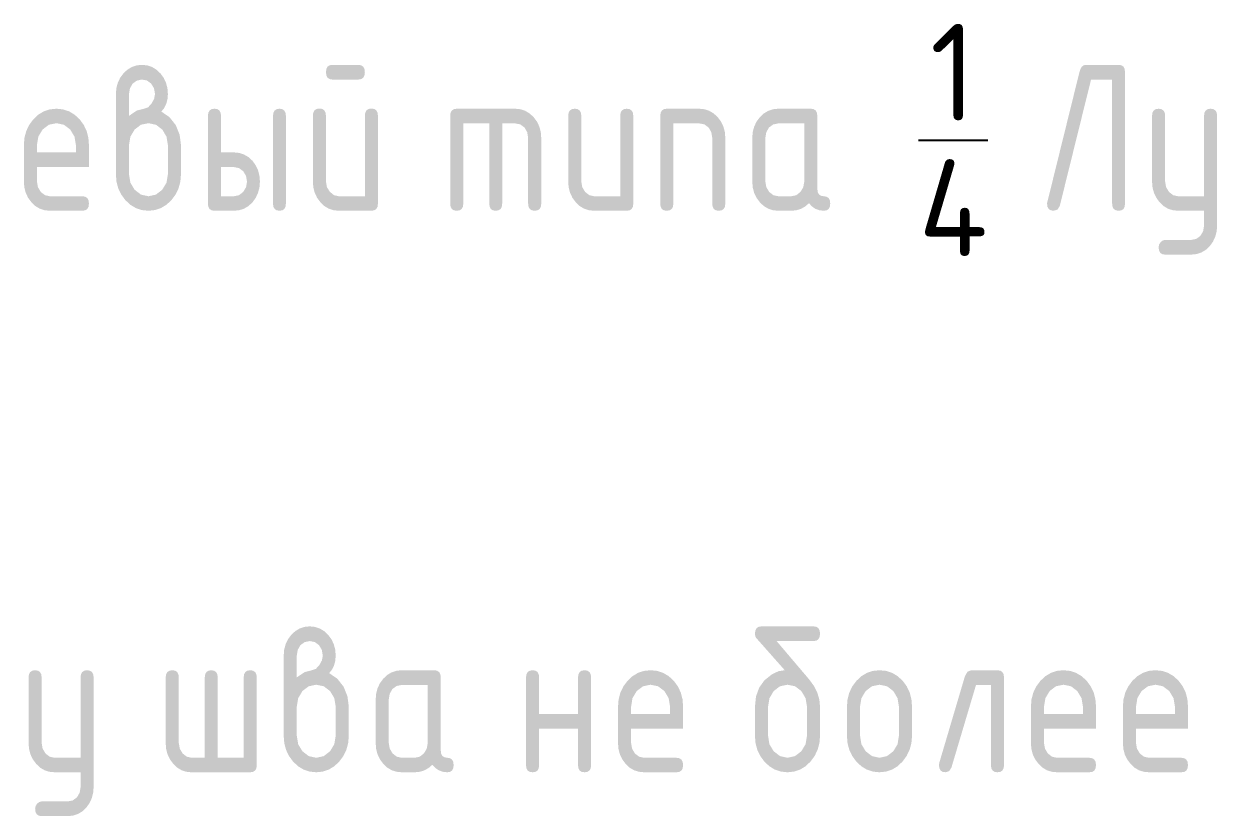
# Model space of a CAD drawing. Header units: millimetres. Extents: x 0 to 1189, y 0 to 841.
# Drawn here: x 1123.62 to 1148.37, y 104.36 to 120.8 of the extents above; entities that cross this region are included whole.
import ezdxf

# ---------------------------------------------------------------- set-up
doc = ezdxf.new("R2010")
doc.units = ezdxf.units.MM

msp = doc.modelspace()

# ---------------------------------------------------------------- hatches: boundary and pattern name
h = msp.add_hatch(color=7)
h.paths.add_polyline_path([(1125.799663, 118.887966), (1125.963237, 118.998692), (1126.112754, 119.036243), (1126.194058, 119.063735), (1126.267094, 119.142077), (1126.32132, 119.241571), (1126.338752, 119.341065), (1126.318908, 119.458612), (1126.259377, 119.557142), (1126.17194, 119.621427), (1126.067554, 119.641478), (1125.962685, 119.619773), (1125.87518, 119.557142), (1125.819025, 119.458612), (1125.799663, 119.341065)])
h.paths.add_polyline_path([(1126.470492, 118.976712), (1126.637786, 118.862679), (1126.7687, 118.697797), (1126.850142, 118.498119), (1126.877841, 118.282732), (1126.877841, 117.673088), (1126.865111, 117.522511), (1126.827267, 117.382528), (1126.764824, 117.254431), (1126.678301, 117.139511), (1126.575843, 117.042825), (1126.461811, 116.974147), (1126.337236, 116.933167), (1126.203153, 116.919577), (1126.067313, 116.933167), (1125.942428, 116.974147), (1125.828292, 117.042825), (1125.724698, 117.139511), (1125.63814, 117.256292), (1125.576697, 117.384182), (1125.540058, 117.523131), (1125.527914, 117.673088), (1125.527914, 119.341065), (1125.537836, 119.463228), (1125.567602, 119.575883), (1125.617211, 119.679029), (1125.686664, 119.772667), (1125.769355, 119.848166), (1125.859953, 119.902478), (1125.959128, 119.935293), (1126.067554, 119.9463), (1126.176264, 119.935232), (1126.276602, 119.901996), (1126.368466, 119.846538), (1126.451751, 119.768808), (1126.518974, 119.677401), (1126.567437, 119.575401), (1126.596781, 119.463168), (1126.606643, 119.341065), (1126.598159, 119.232278), (1126.572674, 119.135117), (1126.530136, 119.049843)])
h.paths.add_polyline_path([(1126.606643, 117.677498), (1126.606643, 118.282732), (1126.577773, 118.456296), (1126.489785, 118.604642), (1126.359078, 118.703516), (1126.203153, 118.735831), (1126.047228, 118.703516), (1125.916521, 118.604642), (1125.828327, 118.456296), (1125.799663, 118.282732), (1125.799663, 117.677498), (1125.828327, 117.500626), (1125.916521, 117.355588), (1126.047228, 117.254509), (1126.203153, 117.219989), (1126.359078, 117.254509), (1126.489785, 117.355588), (1126.577773, 117.502073)])
h = msp.add_hatch(color=7)
h.paths.add_polyline_path([(1130.963494, 118.887966), (1130.963494, 117.067853), (1130.95501, 117.001665), (1130.929525, 116.955474), (1130.886987, 116.928405), (1130.827343, 116.919577), (1130.153207, 116.919577), (1130.044239, 116.930041), (1129.944159, 116.961951), (1129.85338, 117.016082), (1129.772317, 117.093209), (1129.702864, 117.186847), (1129.653255, 117.289993), (1129.623489, 117.402648), (1129.613567, 117.524811), (1129.613567, 118.887966), (1129.622051, 118.954844), (1129.647536, 119.00255), (1129.690074, 119.031136), (1129.749717, 119.040653), (1129.809042, 119.031136), (1129.851417, 119.00255), (1129.876841, 118.954844), (1129.885316, 118.887966), (1129.885316, 117.524811), (1129.90516, 117.409676), (1129.964691, 117.313144), (1130.051715, 117.242795), (1130.153207, 117.219989), (1130.692296, 117.219989), (1130.692296, 118.887966), (1130.700762, 118.954844), (1130.726126, 119.00255), (1130.768337, 119.031136), (1130.827343, 119.040653), (1130.886987, 119.031136), (1130.929525, 119.00255), (1130.95501, 118.954844)])
h.paths.add_polyline_path([(1130.556145, 119.641478), (1130.017057, 119.641478), (1129.959963, 119.650995), (1129.918734, 119.67958), (1129.893731, 119.727286), (1129.885316, 119.794164), (1129.893731, 119.860723), (1129.918734, 119.908266), (1129.959963, 119.936791), (1130.017057, 119.9463), (1130.556145, 119.9463), (1130.615789, 119.936791), (1130.658327, 119.908266), (1130.683812, 119.860723), (1130.692296, 119.794164), (1130.683812, 119.727286), (1130.658327, 119.67958), (1130.615789, 119.650995)])
h = msp.add_hatch(color=7)
h.dxf.hatch_style = 2
h.paths.add_polyline_path([(1145.650177, 119.9463), (1146.328723, 119.9463), (1146.38605, 119.936791), (1146.427253, 119.908266), (1146.452126, 119.860723), (1146.460464, 119.794164), (1146.460464, 117.067853), (1146.452126, 117.001665), (1146.427253, 116.955474), (1146.38605, 116.928405), (1146.328723, 116.919577), (1146.269399, 116.928405), (1146.227024, 116.955474), (1146.201599, 117.001665), (1146.193124, 117.067853), (1146.193124, 119.641478), (1145.75601, 119.641478), (1145.10723, 117.021), (1145.061686, 116.944864), (1144.979348, 116.919577), (1144.919705, 116.928405), (1144.877167, 116.955474), (1144.851681, 117.001665), (1144.843198, 117.067853), (1144.846092, 117.089006), (1144.854773, 117.122975), (1145.514578, 119.794164), (1145.535765, 119.860723), (1145.565428, 119.908266), (1145.603565, 119.936791)])
h = msp.add_hatch(color=7)
h.paths.add_polyline_path([(1124.294215, 118.735831), (1124.13829, 118.703516), (1124.007583, 118.604642), (1123.919389, 118.457743), (1123.890726, 118.282732), (1123.890726, 118.130045), (1124.697705, 118.130045), (1124.697705, 118.282732), (1124.668835, 118.457743), (1124.580847, 118.604642), (1124.45014, 118.703516)])
h.paths.add_polyline_path([(1123.890726, 117.825774), (1123.890726, 117.524811), (1123.91057, 117.409194), (1123.970101, 117.309286), (1124.057124, 117.242313), (1124.158616, 117.219989), (1124.832753, 117.219989), (1124.892396, 117.21048), (1124.934934, 117.181955), (1124.960419, 117.134413), (1124.968903, 117.067853), (1124.960419, 117.001665), (1124.934934, 116.955474), (1124.892396, 116.928405), (1124.832753, 116.919577), (1124.158616, 116.919577), (1124.049648, 116.930041), (1123.949568, 116.961951), (1123.85879, 117.016082), (1123.777727, 117.093209), (1123.708274, 117.186227), (1123.658664, 117.28834), (1123.628899, 117.400787), (1123.618977, 117.524811), (1123.618977, 118.278322), (1123.631121, 118.430828), (1123.667759, 118.571086), (1123.729202, 118.699459), (1123.815761, 118.816308), (1123.919355, 118.912995), (1124.033491, 118.981673), (1124.158375, 119.022652), (1124.294215, 119.036243), (1124.429978, 119.022713), (1124.554733, 118.982155), (1124.668844, 118.914623), (1124.77267, 118.820167), (1124.859142, 118.703636), (1124.920396, 118.575427), (1124.956845, 118.435229), (1124.968903, 118.282732), (1124.968903, 117.825774)])
h = msp.add_hatch(color=7)
h.paths.add_polyline_path([(1128.51558, 117.524811), (1128.505719, 117.402648), (1128.476375, 117.289993), (1128.427911, 117.186847), (1128.360689, 117.093209), (1128.277404, 117.016082), (1128.18554, 116.961951), (1128.085202, 116.930041), (1127.976492, 116.919577), (1127.573002, 116.919577), (1127.513359, 116.928405), (1127.470821, 116.955474), (1127.445335, 117.001665), (1127.436852, 117.067853), (1127.436852, 118.887966), (1127.445335, 118.952295), (1127.470821, 118.998692), (1127.513359, 119.026795), (1127.573002, 119.036243), (1127.632327, 119.026795), (1127.674701, 118.998692), (1127.700126, 118.952295), (1127.708601, 118.887966), (1127.708601, 118.130045), (1127.976492, 118.130045), (1128.085202, 118.119047), (1128.18554, 118.086293), (1128.277404, 118.032144), (1128.360689, 117.956964), (1128.427911, 117.86324), (1128.476375, 117.759904), (1128.505719, 117.64706)])
h.paths.add_polyline_path([(1128.24769, 117.524811), (1128.227846, 117.642358), (1128.168315, 117.740887), (1128.080878, 117.804001), (1127.976492, 117.825774), (1127.708601, 117.825774), (1127.708601, 117.219989), (1127.976492, 117.219989), (1128.080878, 117.242313), (1128.168315, 117.309286), (1128.227846, 117.40754)])
h.paths.add_polyline_path([(1128.786778, 118.887966), (1128.795253, 118.952295), (1128.820678, 118.998692), (1128.863053, 119.026795), (1128.922377, 119.036243), (1128.979704, 119.026795), (1129.020907, 118.998692), (1129.04578, 118.952295), (1129.054118, 118.887966), (1129.054118, 117.067853), (1129.04578, 117.001665), (1129.020907, 116.955474), (1128.979704, 116.928405), (1128.922377, 116.919577), (1128.863053, 116.928405), (1128.820678, 116.955474), (1128.795253, 117.001665), (1128.786778, 117.067853)])
h = msp.add_hatch(color=7)
h.dxf.hatch_style = 2
h.paths.add_polyline_path([(1132.598268, 119.036243), (1133.812044, 119.036243), (1133.920383, 119.025159), (1134.01937, 118.992215), (1134.109778, 118.937877), (1134.192382, 118.86261), (1134.261836, 118.768973), (1134.311445, 118.665827), (1134.341211, 118.553172), (1134.351132, 118.431009), (1134.351132, 117.067853), (1134.342649, 117.001665), (1134.317164, 116.955474), (1134.274625, 116.928405), (1134.214982, 116.919577), (1134.155658, 116.928405), (1134.113283, 116.955474), (1134.087858, 117.001665), (1134.079383, 117.067853), (1134.079383, 118.431009), (1134.060022, 118.54828), (1134.003867, 118.646534), (1133.91643, 118.711302), (1133.812044, 118.731421), (1133.540846, 118.731421), (1133.540846, 117.067853), (1133.532362, 117.001665), (1133.506877, 116.955474), (1133.464339, 116.928405), (1133.404696, 116.919577), (1133.347602, 116.928405), (1133.306373, 116.955474), (1133.28137, 117.001665), (1133.272955, 117.067853), (1133.272955, 118.731421), (1132.733867, 118.731421), (1132.733867, 117.067853), (1132.725392, 117.001665), (1132.699967, 116.955474), (1132.657592, 116.928405), (1132.598268, 116.919577), (1132.538625, 116.928405), (1132.496086, 116.955474), (1132.470601, 117.001665), (1132.462118, 117.067853), (1132.462118, 118.887966), (1132.470601, 118.952295), (1132.496086, 118.998692), (1132.538625, 119.026795)])
h = msp.add_hatch(color=7)
h.dxf.hatch_style = 2
h.paths.add_polyline_path([(1136.260308, 118.887966), (1136.260308, 117.067853), (1136.251825, 117.001665), (1136.22634, 116.955474), (1136.183801, 116.928405), (1136.124158, 116.919577), (1135.450022, 116.919577), (1135.341054, 116.930041), (1135.240974, 116.961951), (1135.150195, 117.016082), (1135.069132, 117.093209), (1134.999679, 117.186227), (1134.95007, 117.28834), (1134.920304, 117.400787), (1134.910382, 117.524811), (1134.910382, 118.887966), (1134.918866, 118.952295), (1134.944351, 118.998692), (1134.986889, 119.026795), (1135.046532, 119.036243), (1135.105857, 119.026795), (1135.148232, 118.998692), (1135.173656, 118.952295), (1135.182131, 118.887966), (1135.182131, 117.524811), (1135.201975, 117.409194), (1135.261506, 117.309286), (1135.348529, 117.242313), (1135.450022, 117.219989), (1135.98911, 117.219989), (1135.98911, 118.887966), (1135.997577, 118.952295), (1136.022941, 118.998692), (1136.065152, 119.026795), (1136.124158, 119.036243), (1136.183801, 119.026795), (1136.22634, 118.998692), (1136.251825, 118.952295)])
h = msp.add_hatch(color=7)
h.dxf.hatch_style = 2
h.paths.add_polyline_path([(1136.81932, 117.067853), (1136.81932, 118.887966), (1136.827803, 118.952295), (1136.853288, 118.998692), (1136.895827, 119.026795), (1136.95547, 119.036243), (1137.630157, 119.036243), (1137.736878, 119.025159), (1137.836105, 118.992215), (1137.927581, 118.937877), (1138.011047, 118.86261), (1138.080182, 118.768973), (1138.129627, 118.665827), (1138.159333, 118.553172), (1138.169246, 118.431009), (1138.169246, 117.067853), (1138.160762, 117.001665), (1138.135277, 116.955474), (1138.092739, 116.928405), (1138.033096, 116.919577), (1137.97409, 116.928405), (1137.931879, 116.955474), (1137.906514, 117.001665), (1137.898048, 117.067853), (1137.898048, 118.431009), (1137.878687, 118.54828), (1137.822532, 118.646534), (1137.734819, 118.711302), (1137.630157, 118.731421), (1137.091069, 118.731421), (1137.091069, 117.067853), (1137.082594, 117.001665), (1137.057169, 116.955474), (1137.014795, 116.928405), (1136.95547, 116.919577), (1136.895827, 116.928405), (1136.853288, 116.955474), (1136.827803, 117.001665)])
h = msp.add_hatch(color=7)
h.paths.add_polyline_path([(1139.806986, 118.731421), (1139.267897, 118.731421), (1139.163029, 118.709648), (1139.075523, 118.646534), (1139.019368, 118.54828), (1139.000007, 118.431009), (1139.000007, 117.524811), (1139.01985, 117.409194), (1139.079382, 117.309286), (1139.166405, 117.242313), (1139.267897, 117.219989), (1139.539095, 117.219989), (1139.641759, 117.242313), (1139.72706, 117.309286), (1139.787073, 117.40754), (1139.806986, 117.524811)])
h.paths.add_polyline_path([(1140.345523, 117.067853), (1140.337186, 117.001665), (1140.312312, 116.955474), (1140.271109, 116.928405), (1140.213783, 116.919577), (1140.122677, 116.929154), (1140.040977, 116.958162), (1139.968371, 117.007013), (1139.904551, 117.076122), (1139.824814, 117.007013), (1139.737533, 116.958162), (1139.642396, 116.929154), (1139.539095, 116.919577), (1139.267897, 116.919577), (1139.158929, 116.930041), (1139.058849, 116.961951), (1138.968071, 117.016082), (1138.887007, 117.093209), (1138.817554, 117.186227), (1138.767945, 117.28834), (1138.738179, 117.400787), (1138.728257, 117.524811), (1138.728257, 118.431009), (1138.738179, 118.553172), (1138.767945, 118.665827), (1138.817554, 118.768973), (1138.887007, 118.86261), (1138.968071, 118.937877), (1139.058849, 118.992215), (1139.158929, 119.025159), (1139.267897, 119.036243), (1139.942033, 119.036243), (1140.001677, 119.026795), (1140.044215, 118.998692), (1140.0697, 118.952295), (1140.078184, 118.887966), (1140.078184, 117.372675), (1140.086659, 117.305798), (1140.112083, 117.258092), (1140.154458, 117.229506), (1140.213783, 117.219989), (1140.271109, 117.21048), (1140.312312, 117.181955), (1140.337186, 117.134413)])
h = msp.add_hatch(color=7)
h.dxf.hatch_style = 2
h.paths.add_polyline_path([(1148.099833, 116.610345), (1148.099833, 116.919577), (1147.560744, 116.919577), (1147.451776, 116.930041), (1147.351696, 116.961951), (1147.260918, 117.016082), (1147.179855, 117.093209), (1147.110401, 117.186847), (1147.060792, 117.289993), (1147.031026, 117.402648), (1147.021105, 117.524811), (1147.021105, 118.887966), (1147.029588, 118.952295), (1147.055073, 118.998692), (1147.097611, 119.026795), (1147.157255, 119.036243), (1147.216579, 119.026795), (1147.258954, 118.998692), (1147.284379, 118.952295), (1147.292854, 118.887966), (1147.292854, 117.524811), (1147.312697, 117.409194), (1147.372229, 117.309286), (1147.459252, 117.242313), (1147.560744, 117.219989), (1148.099833, 117.219989), (1148.099833, 118.887966), (1148.108299, 118.952295), (1148.133664, 118.998692), (1148.175875, 119.026795), (1148.234881, 119.036243), (1148.294524, 119.026795), (1148.337062, 118.998692), (1148.362547, 118.952295), (1148.371031, 118.887966), (1148.371031, 116.614754), (1148.361178, 116.492591), (1148.331894, 116.379937), (1148.283594, 116.276791), (1148.21669, 116.183153), (1148.135085, 116.107654), (1148.044229, 116.053342), (1147.944382, 116.020527), (1147.835801, 116.00952), (1147.292854, 116.00952), (1147.233529, 116.019029), (1147.191154, 116.047554), (1147.16573, 116.095096), (1147.157255, 116.161656), (1147.166556, 116.216226), (1147.198596, 116.267489), (1147.241384, 116.302078), (1147.292854, 116.314342), (1147.831942, 116.314342), (1147.936604, 116.334393), (1148.024316, 116.398678), (1148.080471, 116.493556)])
h = msp.add_hatch(color=7)
h.paths.add_polyline_path([(1129.280461, 107.239219), (1129.444034, 107.349944), (1129.593551, 107.387496), (1129.674856, 107.414988), (1129.747892, 107.493329), (1129.802118, 107.592824), (1129.81955, 107.692318), (1129.799706, 107.809865), (1129.740175, 107.908394), (1129.652738, 107.97268), (1129.548352, 107.99273), (1129.443483, 107.971026), (1129.355978, 107.908394), (1129.299823, 107.809865), (1129.280461, 107.692318)])
h.paths.add_polyline_path([(1129.95129, 107.327965), (1130.118584, 107.213932), (1130.249498, 107.04905), (1130.33094, 106.849372), (1130.358638, 106.633985), (1130.358638, 106.02434), (1130.345909, 105.873764), (1130.308064, 105.733781), (1130.245622, 105.605684), (1130.159098, 105.490764), (1130.056641, 105.394077), (1129.942609, 105.325399), (1129.818034, 105.28442), (1129.683951, 105.270829), (1129.548111, 105.28442), (1129.423226, 105.325399), (1129.30909, 105.394077), (1129.205496, 105.490764), (1129.118938, 105.607544), (1129.057495, 105.735435), (1129.020856, 105.874384), (1129.008712, 106.02434), (1129.008712, 107.692318), (1129.018634, 107.814481), (1129.0484, 107.927136), (1129.098009, 108.030282), (1129.167462, 108.123919), (1129.250153, 108.199419), (1129.34075, 108.253731), (1129.439926, 108.286545), (1129.548352, 108.297552), (1129.657062, 108.286485), (1129.7574, 108.253248), (1129.849264, 108.197791), (1129.932549, 108.120061), (1129.999771, 108.028654), (1130.048235, 107.926653), (1130.077579, 107.814421), (1130.08744, 107.692318), (1130.078957, 107.58353), (1130.053472, 107.48637), (1130.010933, 107.401095)])
h.paths.add_polyline_path([(1130.08744, 106.02875), (1130.08744, 106.633985), (1130.05857, 106.807548), (1129.970583, 106.955894), (1129.839876, 107.054769), (1129.683951, 107.087084), (1129.528026, 107.054769), (1129.397319, 106.955894), (1129.309124, 106.807548), (1129.280461, 106.633985), (1129.280461, 106.02875), (1129.309124, 105.851879), (1129.397319, 105.70684), (1129.528026, 105.605761), (1129.683951, 105.571242), (1129.839876, 105.605761), (1129.970583, 105.70684), (1130.05857, 105.853326)])
h = msp.add_hatch(color=7)
h.paths.add_polyline_path([(1140.134012, 106.629575), (1140.134012, 106.02434), (1140.121282, 105.874384), (1140.083438, 105.735435), (1140.020995, 105.607544), (1139.934472, 105.490764), (1139.832015, 105.394077), (1139.717982, 105.325399), (1139.593407, 105.28442), (1139.459324, 105.270829), (1139.323484, 105.28442), (1139.198599, 105.325399), (1139.084463, 105.394077), (1138.980869, 105.490764), (1138.894311, 105.607544), (1138.832868, 105.735435), (1138.796229, 105.874384), (1138.784085, 106.02434), (1138.784085, 106.633985), (1138.806005, 106.844962), (1138.871798, 107.027001), (1138.981515, 107.179688), (1139.13521, 107.302609), (1139.27322, 107.367376), (1139.402549, 107.387496), (1138.810544, 108.05612), (1138.790493, 108.09126), (1138.784085, 108.145417), (1138.792569, 108.211976), (1138.818054, 108.259518), (1138.860592, 108.288044), (1138.920236, 108.297552), (1140.002271, 108.297552), (1140.059365, 108.288044), (1140.100594, 108.259518), (1140.125597, 108.211976), (1140.134012, 108.145417), (1140.125597, 108.078539), (1140.100594, 108.030833), (1140.059365, 108.002247), (1140.002271, 107.99273), (1139.232775, 107.99273), (1139.911872, 107.192917), (1140.008438, 107.060246), (1140.077925, 106.922408), (1140.119921, 106.778989)])
h.paths.add_polyline_path([(1139.862814, 106.02875), (1139.862814, 106.633985), (1139.833944, 106.807548), (1139.745956, 106.955894), (1139.615249, 107.054769), (1139.459324, 107.087084), (1139.303399, 107.054769), (1139.172692, 106.955894), (1139.084498, 106.807548), (1139.055835, 106.633985), (1139.055835, 106.02875), (1139.084498, 105.851879), (1139.172692, 105.70684), (1139.303399, 105.605761), (1139.459324, 105.571242), (1139.615249, 105.605761), (1139.745956, 105.70684), (1139.833944, 105.853326)])
h = msp.add_hatch(color=7)
h.dxf.hatch_style = 2
h.paths.add_polyline_path([(1124.795046, 104.961597), (1124.795046, 105.270829), (1124.255958, 105.270829), (1124.14699, 105.281294), (1124.04691, 105.313204), (1123.956131, 105.367335), (1123.875068, 105.444462), (1123.805615, 105.5381), (1123.756006, 105.641246), (1123.72624, 105.7539), (1123.716318, 105.876064), (1123.716318, 107.239219), (1123.724802, 107.303547), (1123.750287, 107.349944), (1123.792825, 107.378048), (1123.852468, 107.387496), (1123.911793, 107.378048), (1123.954168, 107.349944), (1123.979592, 107.303547), (1123.988067, 107.239219), (1123.988067, 105.876064), (1124.007911, 105.760446), (1124.067442, 105.660538), (1124.154465, 105.593566), (1124.255958, 105.571242), (1124.795046, 105.571242), (1124.795046, 107.239219), (1124.803513, 107.303547), (1124.828877, 107.349944), (1124.871088, 107.378048), (1124.930094, 107.387496), (1124.989737, 107.378048), (1125.032276, 107.349944), (1125.057761, 107.303547), (1125.066244, 107.239219), (1125.066244, 104.966007), (1125.056391, 104.843844), (1125.027108, 104.731189), (1124.978808, 104.628043), (1124.911904, 104.534406), (1124.830298, 104.458906), (1124.739443, 104.404594), (1124.639595, 104.37178), (1124.531014, 104.360773), (1123.988067, 104.360773), (1123.928743, 104.370281), (1123.886368, 104.398807), (1123.860943, 104.446349), (1123.852468, 104.512908), (1123.86177, 104.567478), (1123.893809, 104.618742), (1123.936598, 104.65333), (1123.988067, 104.665595), (1124.527156, 104.665595), (1124.631818, 104.685645), (1124.71953, 104.749931), (1124.775685, 104.844809)])
h = msp.add_hatch(color=7)
h.dxf.hatch_style = 2
h.paths.add_polyline_path([(1128.314161, 105.270829), (1127.089361, 105.270829), (1126.985457, 105.281294), (1126.888994, 105.313204), (1126.800386, 105.367335), (1126.720047, 105.444462), (1126.650594, 105.537281), (1126.600984, 105.638007), (1126.571219, 105.746692), (1126.561297, 105.863386), (1126.561297, 107.239219), (1126.56978, 107.303547), (1126.595265, 107.349944), (1126.637804, 107.378048), (1126.697447, 107.387496), (1126.756772, 107.378048), (1126.799146, 107.349944), (1126.824571, 107.303547), (1126.833046, 107.239219), (1126.833046, 105.876064), (1126.85289, 105.760446), (1126.912421, 105.660538), (1126.999444, 105.593566), (1127.100937, 105.571242), (1127.372135, 105.571242), (1127.372135, 107.239219), (1127.380549, 107.303547), (1127.405552, 107.349944), (1127.446781, 107.378048), (1127.503875, 107.387496), (1127.563518, 107.378048), (1127.606056, 107.349944), (1127.631542, 107.303547), (1127.640025, 107.239219), (1127.640025, 105.571242), (1128.178562, 105.571242), (1128.178562, 107.239219), (1128.187037, 107.303547), (1128.212462, 107.349944), (1128.254837, 107.378048), (1128.314161, 107.387496), (1128.373805, 107.378048), (1128.416343, 107.349944), (1128.441828, 107.303547), (1128.450312, 107.239219), (1128.450312, 105.419106), (1128.441828, 105.352917), (1128.416343, 105.306727), (1128.373805, 105.279657)])
h = msp.add_hatch(color=7)
h.paths.add_polyline_path([(1131.995529, 107.082674), (1131.45644, 107.082674), (1131.351571, 107.060901), (1131.264066, 106.997787), (1131.207911, 106.899533), (1131.18855, 106.782261), (1131.18855, 105.876064), (1131.208393, 105.760446), (1131.267925, 105.660538), (1131.354948, 105.593566), (1131.45644, 105.571242), (1131.727638, 105.571242), (1131.830302, 105.593566), (1131.915603, 105.660538), (1131.975616, 105.758793), (1131.995529, 105.876064)])
h.paths.add_polyline_path([(1132.534066, 105.419106), (1132.525729, 105.352917), (1132.500855, 105.306727), (1132.459652, 105.279657), (1132.402326, 105.270829), (1132.31122, 105.280407), (1132.22952, 105.309414), (1132.156914, 105.358266), (1132.093094, 105.427374), (1132.013357, 105.358266), (1131.926076, 105.309414), (1131.830939, 105.280407), (1131.727638, 105.270829), (1131.45644, 105.270829), (1131.347472, 105.281294), (1131.247392, 105.313204), (1131.156614, 105.367335), (1131.07555, 105.444462), (1131.006097, 105.53748), (1130.956488, 105.639592), (1130.926722, 105.75204), (1130.9168, 105.876064), (1130.9168, 106.782261), (1130.926722, 106.904425), (1130.956488, 107.017079), (1131.006097, 107.120225), (1131.07555, 107.213863), (1131.156614, 107.28913), (1131.247392, 107.343468), (1131.347472, 107.376411), (1131.45644, 107.387496), (1132.130576, 107.387496), (1132.19022, 107.378048), (1132.232758, 107.349944), (1132.258243, 107.303547), (1132.266727, 107.239219), (1132.266727, 105.723928), (1132.275202, 105.65705), (1132.300626, 105.609344), (1132.343001, 105.580759), (1132.402326, 105.571242), (1132.459652, 105.561733), (1132.500855, 105.533208), (1132.525729, 105.485665)])
h = msp.add_hatch(color=7)
h.dxf.hatch_style = 2
h.paths.add_polyline_path([(1134.307118, 106.177027), (1134.307118, 105.419106), (1134.298643, 105.352917), (1134.273218, 105.306727), (1134.230844, 105.279657), (1134.171519, 105.270829), (1134.111876, 105.279657), (1134.069337, 105.306727), (1134.043852, 105.352917), (1134.035369, 105.419106), (1134.035369, 107.239219), (1134.043852, 107.303547), (1134.069337, 107.349944), (1134.111876, 107.378048), (1134.171519, 107.387496), (1134.230844, 107.378048), (1134.273218, 107.349944), (1134.298643, 107.303547), (1134.307118, 107.239219), (1134.307118, 106.481298), (1135.114097, 106.481298), (1135.114097, 107.239219), (1135.122563, 107.303547), (1135.147928, 107.349944), (1135.190139, 107.378048), (1135.249145, 107.387496), (1135.308788, 107.378048), (1135.351326, 107.349944), (1135.376811, 107.303547), (1135.385295, 107.239219), (1135.385295, 105.419106), (1135.376811, 105.352917), (1135.351326, 105.306727), (1135.308788, 105.279657), (1135.249145, 105.270829), (1135.190139, 105.279657), (1135.147928, 105.306727), (1135.122563, 105.352917), (1135.114097, 105.419106), (1135.114097, 106.177027)])
h = msp.add_hatch(color=7)
h.paths.add_polyline_path([(1136.618696, 107.087084), (1136.462771, 107.054769), (1136.332064, 106.955894), (1136.243869, 106.808995), (1136.215206, 106.633985), (1136.215206, 106.481298), (1137.022185, 106.481298), (1137.022185, 106.633985), (1136.993316, 106.808995), (1136.905328, 106.955894), (1136.774621, 107.054769)])
h.paths.add_polyline_path([(1136.215206, 106.177027), (1136.215206, 105.876064), (1136.23505, 105.760446), (1136.294581, 105.660538), (1136.381604, 105.593566), (1136.483097, 105.571242), (1137.157233, 105.571242), (1137.216876, 105.561733), (1137.259415, 105.533208), (1137.2849, 105.485665), (1137.293383, 105.419106), (1137.2849, 105.352917), (1137.259415, 105.306727), (1137.216876, 105.279657), (1137.157233, 105.270829), (1136.483097, 105.270829), (1136.374129, 105.281294), (1136.274049, 105.313204), (1136.18327, 105.367335), (1136.102207, 105.444462), (1136.032754, 105.53748), (1135.983145, 105.639592), (1135.953379, 105.75204), (1135.943457, 105.876064), (1135.943457, 106.629575), (1135.955601, 106.782081), (1135.99224, 106.922339), (1136.053683, 107.050712), (1136.140241, 107.167561), (1136.243835, 107.264248), (1136.357971, 107.332926), (1136.482856, 107.373905), (1136.618696, 107.387496), (1136.754458, 107.373965), (1136.879214, 107.333408), (1136.993324, 107.265875), (1137.097151, 107.171419), (1137.183623, 107.054889), (1137.244876, 106.92668), (1137.281326, 106.786482), (1137.293383, 106.633985), (1137.293383, 106.177027)])
h = msp.add_hatch(color=7)
h.paths.add_polyline_path([(1140.692174, 106.02434), (1140.692174, 106.629575), (1140.704318, 106.782081), (1140.740956, 106.922339), (1140.8024, 107.050712), (1140.888958, 107.167561), (1140.992552, 107.264248), (1141.106688, 107.332926), (1141.231572, 107.373905), (1141.367412, 107.387496), (1141.503175, 107.373965), (1141.627931, 107.333408), (1141.742041, 107.265875), (1141.845867, 107.171419), (1141.932339, 107.05482), (1141.993593, 106.926129), (1142.030042, 106.784621), (1142.0421, 106.629575), (1142.0421, 106.02434), (1142.02937, 105.874384), (1141.991526, 105.735435), (1141.929084, 105.607544), (1141.84256, 105.490764), (1141.740103, 105.394077), (1141.62607, 105.325399), (1141.501496, 105.28442), (1141.367412, 105.270829), (1141.231572, 105.28442), (1141.106688, 105.325399), (1140.992552, 105.394077), (1140.888958, 105.490764), (1140.8024, 105.607544), (1140.740956, 105.735435), (1140.704318, 105.874384)])
h.paths.add_polyline_path([(1141.770902, 106.02875), (1141.770902, 106.633985), (1141.742032, 106.807548), (1141.654044, 106.955894), (1141.523338, 107.054769), (1141.367412, 107.087084), (1141.211487, 107.054769), (1141.080781, 106.955894), (1140.992586, 106.807548), (1140.963923, 106.633985), (1140.963923, 106.02875), (1140.992586, 105.851879), (1141.080781, 105.70684), (1141.211487, 105.605761), (1141.367412, 105.571242), (1141.523338, 105.605761), (1141.654044, 105.70684), (1141.742032, 105.853326)])
h = msp.add_hatch(color=7)
h.dxf.hatch_style = 2
h.paths.add_polyline_path([(1143.275501, 107.387496), (1143.814038, 107.387496), (1143.873681, 107.378048), (1143.91622, 107.349944), (1143.941705, 107.303547), (1143.950188, 107.239219), (1143.950188, 105.419106), (1143.941705, 105.352917), (1143.91622, 105.306727), (1143.873681, 105.279657), (1143.814038, 105.270829), (1143.755032, 105.279657), (1143.712821, 105.306727), (1143.687457, 105.352917), (1143.67899, 105.419106), (1143.67899, 107.082674), (1143.369759, 107.082674), (1142.860436, 105.372253), (1142.815374, 105.296116), (1142.736412, 105.270829), (1142.676769, 105.280338), (1142.634231, 105.308863), (1142.608746, 105.356405), (1142.600262, 105.422965), (1142.60853, 105.469818), (1143.139902, 107.264575), (1143.193232, 107.357868)])
h = msp.add_hatch(color=7)
h.paths.add_polyline_path([(1145.183589, 107.087084), (1145.027664, 107.054769), (1144.896957, 106.955894), (1144.808763, 106.808995), (1144.7801, 106.633985), (1144.7801, 106.481298), (1145.587079, 106.481298), (1145.587079, 106.633985), (1145.558209, 106.808995), (1145.470221, 106.955894), (1145.339514, 107.054769)])
h.paths.add_polyline_path([(1144.7801, 106.177027), (1144.7801, 105.876064), (1144.799943, 105.760446), (1144.859475, 105.660538), (1144.946498, 105.593566), (1145.04799, 105.571242), (1145.722127, 105.571242), (1145.78177, 105.561733), (1145.824308, 105.533208), (1145.849793, 105.485665), (1145.858277, 105.419106), (1145.849793, 105.352917), (1145.824308, 105.306727), (1145.78177, 105.279657), (1145.722127, 105.270829), (1145.04799, 105.270829), (1144.939022, 105.281294), (1144.838942, 105.313204), (1144.748164, 105.367335), (1144.6671, 105.444462), (1144.597647, 105.53748), (1144.548038, 105.639592), (1144.518272, 105.75204), (1144.50835, 105.876064), (1144.50835, 106.629575), (1144.520494, 106.782081), (1144.557133, 106.922339), (1144.618576, 107.050712), (1144.705134, 107.167561), (1144.808728, 107.264248), (1144.922864, 107.332926), (1145.047749, 107.373905), (1145.183589, 107.387496), (1145.319352, 107.373965), (1145.444107, 107.333408), (1145.558217, 107.265875), (1145.662044, 107.171419), (1145.748516, 107.054889), (1145.80977, 106.92668), (1145.846219, 106.786482), (1145.858277, 106.633985), (1145.858277, 106.177027)])
h = msp.add_hatch(color=7)
h.paths.add_polyline_path([(1147.091678, 107.087084), (1146.935753, 107.054769), (1146.805046, 106.955894), (1146.716851, 106.808995), (1146.688188, 106.633985), (1146.688188, 106.481298), (1147.495167, 106.481298), (1147.495167, 106.633985), (1147.466297, 106.808995), (1147.378309, 106.955894), (1147.247603, 107.054769)])
h.paths.add_polyline_path([(1146.688188, 106.177027), (1146.688188, 105.876064), (1146.708032, 105.760446), (1146.767563, 105.660538), (1146.854586, 105.593566), (1146.956079, 105.571242), (1147.630215, 105.571242), (1147.689858, 105.561733), (1147.732396, 105.533208), (1147.757881, 105.485665), (1147.766365, 105.419106), (1147.757881, 105.352917), (1147.732396, 105.306727), (1147.689858, 105.279657), (1147.630215, 105.270829), (1146.956079, 105.270829), (1146.84711, 105.281294), (1146.74703, 105.313204), (1146.656252, 105.367335), (1146.575189, 105.444462), (1146.505736, 105.53748), (1146.456126, 105.639592), (1146.426361, 105.75204), (1146.416439, 105.876064), (1146.416439, 106.629575), (1146.428583, 106.782081), (1146.465221, 106.922339), (1146.526665, 107.050712), (1146.613223, 107.167561), (1146.716817, 107.264248), (1146.830953, 107.332926), (1146.955837, 107.373905), (1147.091678, 107.387496), (1147.22744, 107.373965), (1147.352196, 107.333408), (1147.466306, 107.265875), (1147.570132, 107.171419), (1147.656604, 107.054889), (1147.717858, 106.92668), (1147.754307, 106.786482), (1147.766365, 106.633985), (1147.766365, 106.177027)])

# ---------------------------------------------------------------- texts
at = {"color": 7, "insert": (1142.17417, 120.79643), "char_height": 2.868995, "width": 14.17737362, "attachment_point": 1}
msp.add_mtext('\\A1;{\\fGOSTCommon|b0|i0|c204|p0;\\H0.7x;\\S1/4;\\fGOSTCommon|b0|i0|c0|p0;\\H1.42857x; }', dxfattribs=at)

doc.saveas('drawing.dxf')
